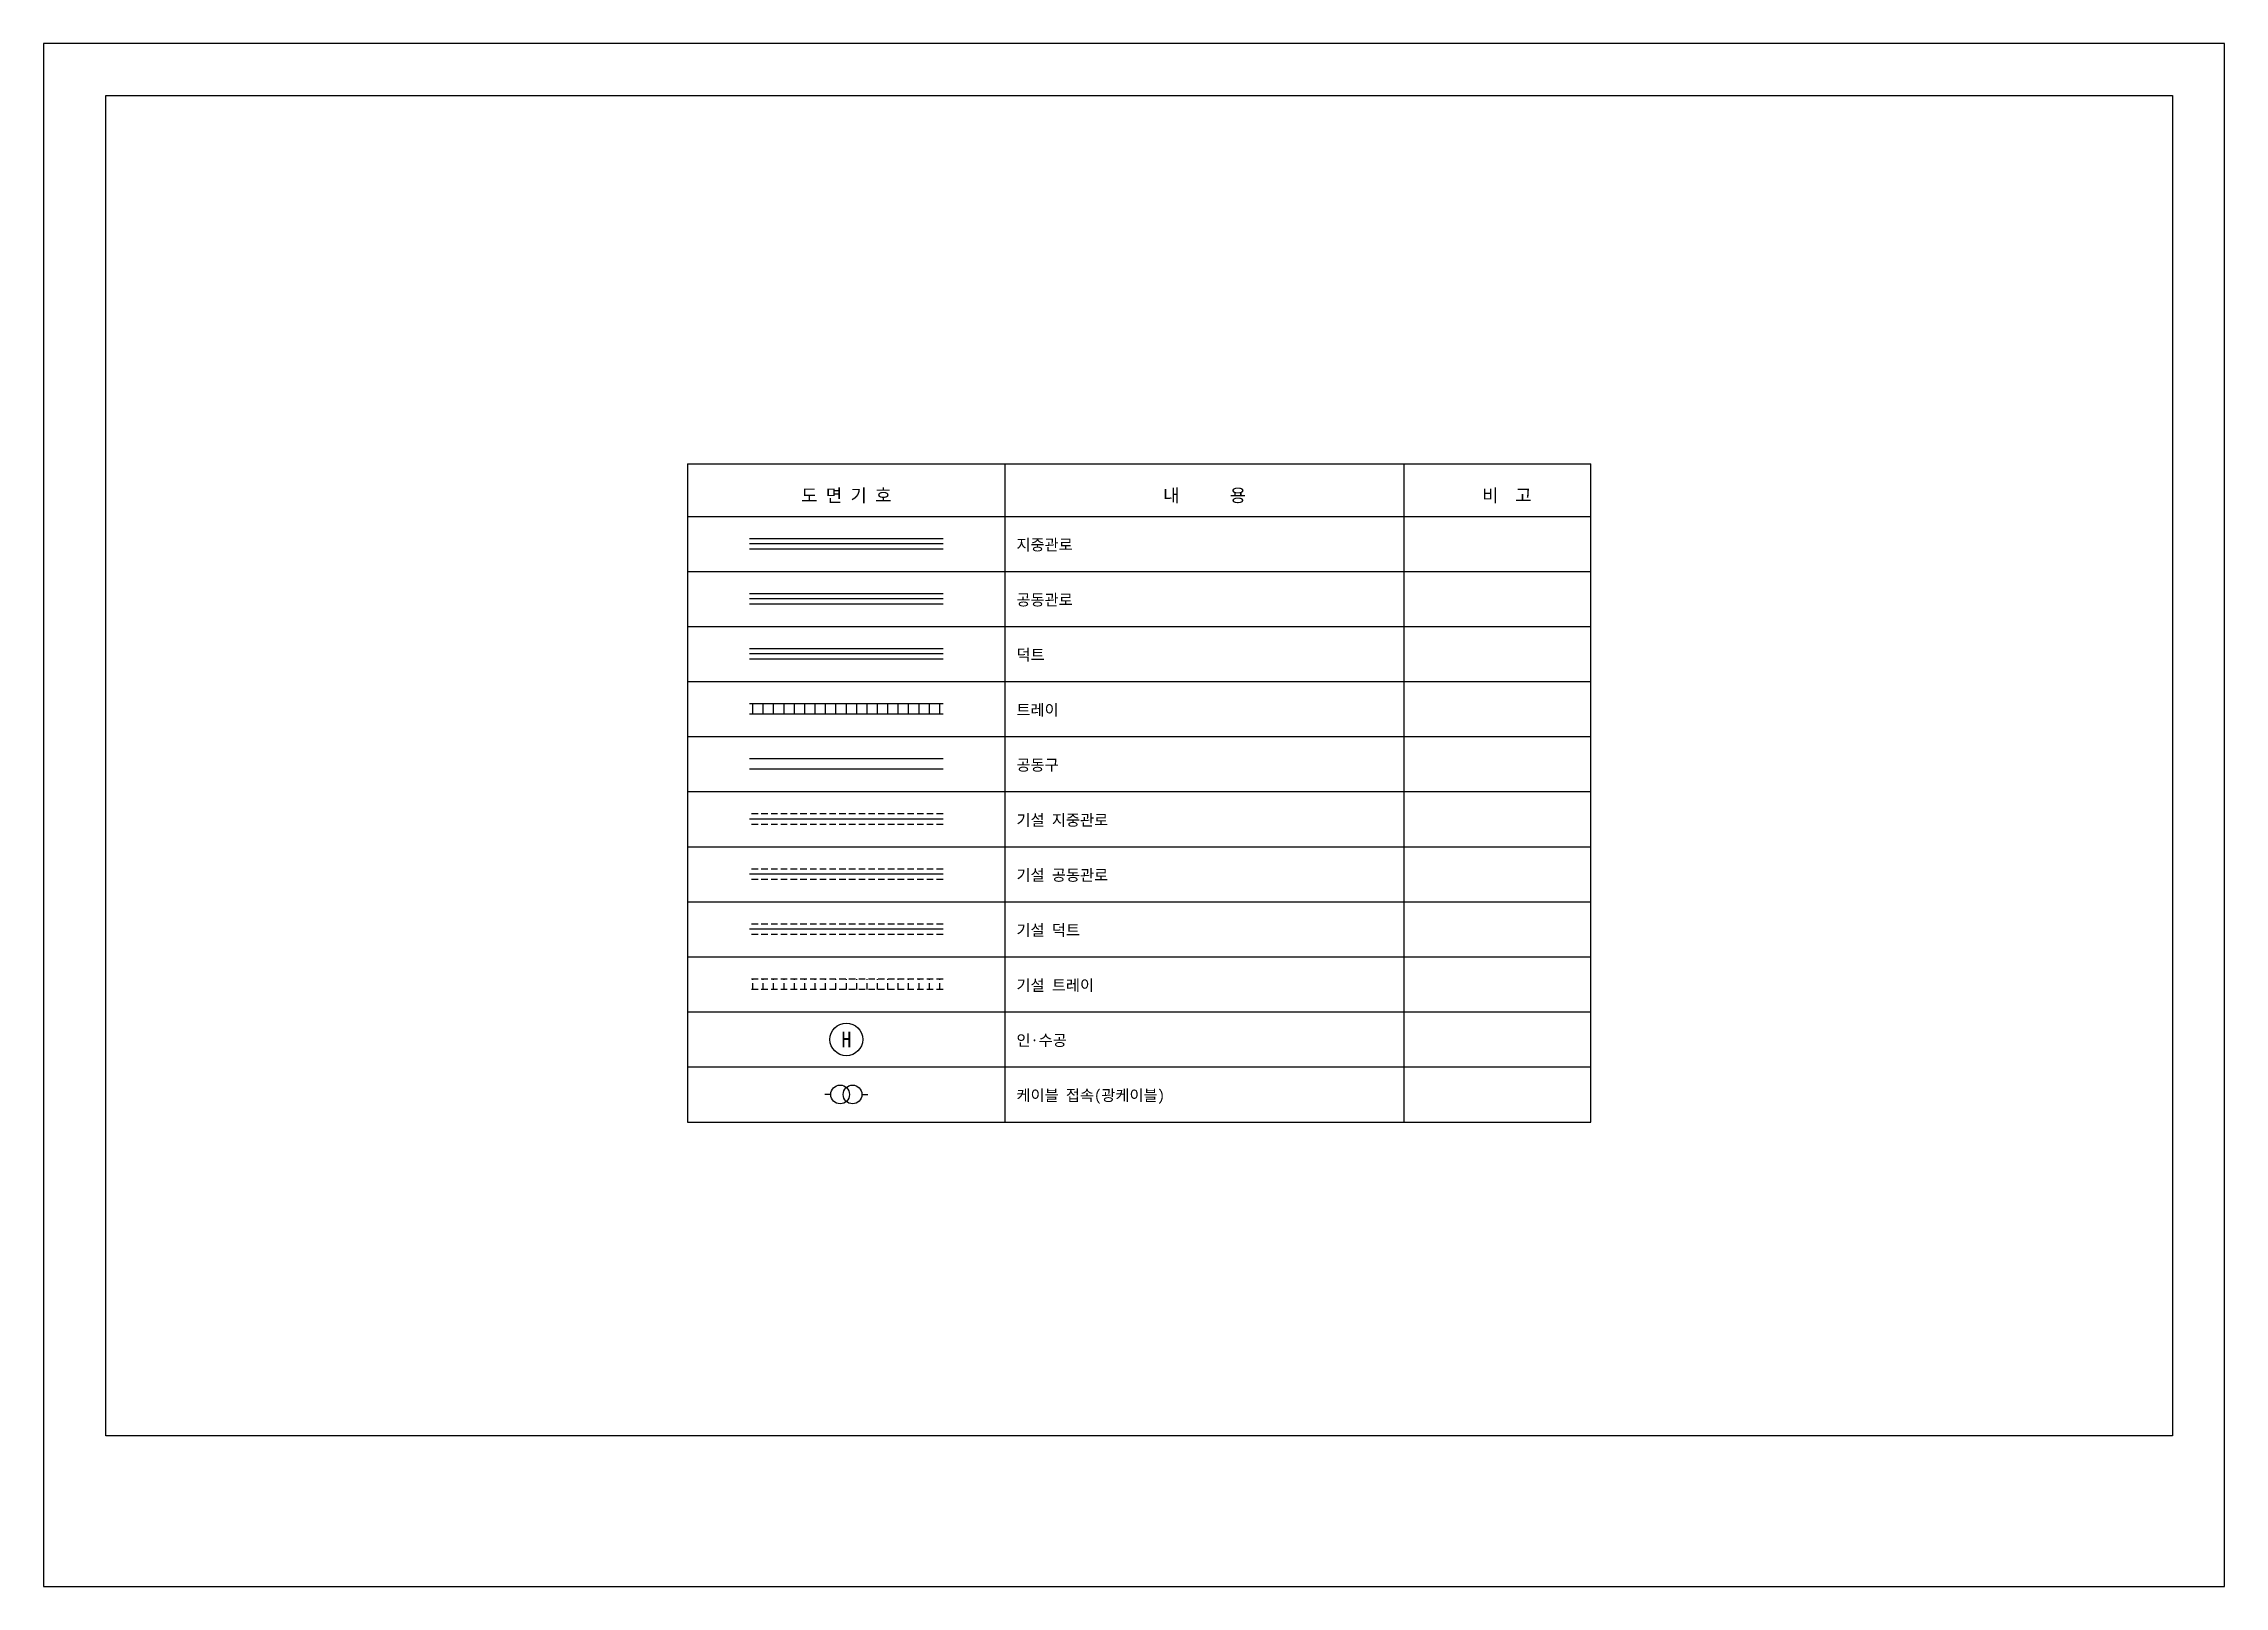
# Model space of a CAD drawing. Header units: millimetres. Extents: x 1691 to 2531, y 596 to 1190.
import ezdxf
from ezdxf.enums import TextEntityAlignment as Align

# ---------------------------------------------------------------- set-up
doc = ezdxf.new("R2010")
doc.units = ezdxf.units.MM
doc.linetypes.add('HIDDEN', pattern=[0.375, 0.25, -0.125])
for name, color, linetype in [('TI-TABL-LIN1', 4, 'Continuous'), ('TI-TABL-TEX1', 6, 'Continuous'), ('TN-CABL', 4, 'Continuous'), ('TN-LEAL', 1, 'Continuous'), ('TN-TABL-TEX2', 3, 'Continuous'), ('TN-TEXT', 3, 'Continuous'), ('TT-CABL', 4, 'Continuous'), ('TT-LEAL', 1, 'Continuous'), ('TX-PAPR', 2, 'Continuous'), ('TZ-CABL', 4, 'Continuous')]:
    doc.layers.add(name, color=color, linetype=linetype)
doc.styles.get("Standard").update_dxf_attribs({"font": 'GulimChe.ttf'})
doc.linetypes.add('TRACKS', pattern='A,0.15,[130,ltypeshp.shx,S=0.25,R=0,X=0,Y=0],0.15', length=0.3)
doc.linetypes.add('ZIGZAG', pattern='A,0.00254,-5.08,[131,ltypeshp.shx,S=5.08,R=0,X=-5.08,Y=0],-10.16,[131,ltypeshp.shx,S=5.08,R=180,X=5.08,Y=0],-5.08', length=20.32254)

msp = doc.modelspace()

# ---------------------------------------------------------------- linework, layer by layer
at = {"layer": 'TI-TABL-LIN1'}
msp.add_line((1939.21, 1027.84), (2287.21, 1027.84), dxfattribs=at)
msp.add_lwpolyline([(1939.21, 1027.84), (1939.21, 774.38), (2287.21, 774.38), (2287.21, 1027.84)], dxfattribs=at)
at = {"layer": 'TN-CABL', "ltscale": 10, "flags": 128}
for points in [[(2037.66, 998.98), (1963.16, 998.98)], [(2037.66, 994.98), (1963.16, 994.98)], [(2037.66, 977.78), (1963.16, 977.78)], [(2037.66, 975.78), (1963.16, 975.78)], [(2037.66, 973.78), (1963.16, 973.78)], [(2037.66, 956.58), (1963.16, 956.58)], [(2037.66, 952.58), (1963.16, 952.58)], [(2037.66, 935.38), (1963.16, 935.38)], [(1964.41, 931.38), (1964.41, 935.38)], [(1968.41, 931.38), (1968.41, 935.38)], [(1972.41, 931.38), (1972.41, 935.38)], [(1976.41, 931.38), (1976.41, 935.38)], [(1980.41, 931.38), (1980.41, 935.38)], [(1984.41, 931.38), (1984.41, 935.38)], [(1988.41, 931.38), (1988.41, 935.38)], [(1992.41, 931.38), (1992.41, 935.38)], [(1996.41, 931.38), (1996.41, 935.38)], [(2000.41, 931.38), (2000.41, 935.38)], [(2004.41, 931.38), (2004.41, 935.38)], [(2008.41, 931.38), (2008.41, 935.38)], [(2012.41, 931.38), (2012.41, 935.38)], [(2016.41, 931.38), (2016.41, 935.38)], [(2020.41, 931.38), (2020.41, 935.38)], [(2024.41, 931.38), (2024.41, 935.38)], [(2028.41, 931.38), (2028.41, 935.38)], [(2032.41, 931.38), (2032.41, 935.38)], [(2036.41, 931.38), (2036.41, 935.38)], [(2037.66, 931.38), (1963.16, 931.38)], [(2037.66, 914.18), (1963.16, 914.18)], [(2037.66, 910.18), (1963.16, 910.18)]]:
    msp.add_lwpolyline(points, dxfattribs=at)
at = {"layer": 'TN-CABL', "linetype": 'HIDDEN', "ltscale": 10, "flags": 128}
for points in [[(2037.66, 892.98), (1963.16, 892.98)], [(2037.66, 888.98), (1963.16, 888.98)], [(2037.66, 871.78), (1963.16, 871.78)], [(2037.66, 869.78), (1963.16, 869.78)], [(2037.66, 867.78), (1963.16, 867.78)], [(2037.66, 850.58), (1963.16, 850.58)], [(2037.66, 846.58), (1963.16, 846.58)], [(2037.66, 829.38), (1963.16, 829.38)], [(2037.66, 825.38), (1963.16, 825.38)], [(1964.41, 825.38), (1964.41, 829.38)], [(1968.41, 825.38), (1968.41, 829.38)], [(1972.41, 825.38), (1972.41, 829.38)], [(1976.41, 825.38), (1976.41, 829.38)], [(1980.41, 825.38), (1980.41, 829.38)], [(1984.41, 825.38), (1984.41, 829.38)], [(1988.41, 825.38), (1988.41, 829.38)], [(1992.41, 825.38), (1992.41, 829.38)], [(1996.41, 825.38), (1996.41, 829.38)], [(2000.41, 825.38), (2000.41, 829.38)], [(2004.41, 825.38), (2004.41, 829.38)], [(2008.41, 825.38), (2008.41, 829.38)], [(2012.41, 825.38), (2012.41, 829.38)], [(2016.41, 825.38), (2016.41, 829.38)], [(2020.41, 825.38), (2020.41, 829.38)], [(2024.41, 825.38), (2024.41, 829.38)], [(2028.41, 825.38), (2028.41, 829.38)], [(2032.41, 825.38), (2032.41, 829.38)], [(2036.41, 825.38), (2036.41, 829.38)]]:
    msp.add_lwpolyline(points, dxfattribs=at)
at = {"layer": 'TN-LEAL'}
for p, q in [((2061.61, 1007.58), (2061.61, 1027.84)), ((2215.21, 1007.58), (2215.21, 1027.84)), ((1939.21, 1007.58), (2287.21, 1007.58)), ((2061.61, 774.38), (2061.61, 1007.58)), ((2215.21, 774.38), (2215.21, 1007.58)), ((1939.21, 986.38), (2287.21, 986.38)), ((1939.21, 965.18), (2287.21, 965.18)), ((1939.21, 943.98), (2287.21, 943.98)), ((1939.21, 922.78), (2287.21, 922.78)), ((1939.21, 901.58), (2287.21, 901.58)), ((1939.21, 880.38), (2287.21, 880.38)), ((1939.21, 859.18), (2287.21, 859.18)), ((1939.21, 837.98), (2287.21, 837.98)), ((1939.21, 816.78), (2287.21, 816.78)), ((1939.21, 795.58), (2287.21, 795.58))]:
    msp.add_line(p, q, dxfattribs=at)
at = {"layer": 'TN-TABL-TEX2'}
msp.add_circle((2000.41, 806.18), 6.3, dxfattribs=at)
at = {"layer": 'TT-CABL', "linetype": 'TRACKS', "ltscale": 8}
for points in [[(2037.66, 954.58), (1963.16, 954.58)], [(2037.66, 848.58), (1963.16, 848.58)]]:
    msp.add_lwpolyline(points, dxfattribs=at)
at = {"layer": 'TT-LEAL'}
for points in [[(1994.41, 784.98), (1992.12, 784.98)], [(2006.41, 784.98), (2008.7, 784.98)]]:
    msp.add_lwpolyline(points, dxfattribs=at)
for centre in [(1998.01, 784.98), (2002.81, 784.98)]:
    msp.add_circle(centre, 3.6, dxfattribs=at)
at = {"layer": 'TX-PAPR'}
for points in [[(1691.21, 595.59), (2531.21, 595.59), (2531.21, 1189.59), (1691.21, 1189.59)], [(1715.21, 1169.59), (2511.21, 1169.59), (2511.21, 653.59), (1715.21, 653.59)]]:
    msp.add_lwpolyline(points, close=True, dxfattribs=at)
at = {"layer": 'TZ-CABL', "linetype": 'ZIGZAG', "ltscale": 0.4}
for points in [[(2037.66, 996.98), (1963.16, 996.98)], [(2037.66, 975.78), (1963.16, 975.78)], [(2037.66, 890.98), (1963.16, 890.98)], [(2037.66, 869.78), (1963.16, 869.78)]]:
    msp.add_lwpolyline(points, dxfattribs=at)

# ---------------------------------------------------------------- texts
at = {"layer": 'TI-TABL-TEX1'}
for s, p in [('도 면 기 호', (2000.41, 1015.71)), ('내      용', (2138.41, 1015.71)), ('비  고', (2254.81, 1015.71))]:
    msp.add_text(s, height=5, dxfattribs=at).set_placement(p, align=Align.MIDDLE)
at = {"layer": 'TN-TEXT'}
for s, p in [('지중관로', (2065.93, 996.65)), ('공동관로', (2065.93, 975.45)), ('덕트', (2065.93, 954.25)), ('트레이', (2065.93, 933.05)), ('공동구', (2065.93, 911.85)), ('기설 지중관로', (2065.93, 890.65)), ('기설 공동관로', (2065.93, 869.45)), ('기설 덕트', (2065.93, 848.25)), ('기설 트레이', (2065.93, 827.05)), ('인·수공', (2065.93, 805.85)), ('케이블 접속(광케이블)', (2065.93, 784.65))]:
    msp.add_text(s, height=4.32, dxfattribs=at).set_placement(p, align=Align.MIDDLE_LEFT)
msp.add_text('H', height=6, dxfattribs=at).set_placement((2000.41, 806.18), align=Align.MIDDLE_CENTER)

doc.saveas('drawing.dxf')
